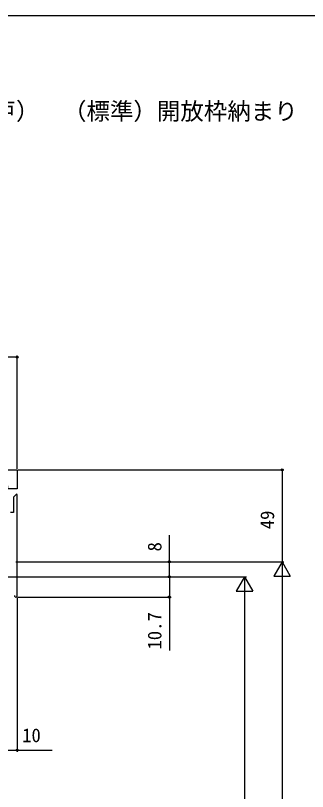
# Model space of a CAD drawing. Units: millimetres, scale not verified. Extents: x -438 to 438, y -652 to 649.
# Drawn here: x -152.9 to 2.5, y 209.6 to 622.9 of the extents above; entities that cross this region are included whole.
import ezdxf
from ezdxf.enums import TextEntityAlignment as Align

# ---------------------------------------------------------------- set-up
doc = ezdxf.new("R2010")
doc.units = ezdxf.units.MM
doc.header["$LTSCALE"] = 4
for name, color, linetype in [('0-2_USER1', 3, 'Continuous'), ('0-3_YKK_11', 7, 'Continuous'), ('0-7_YKK_D', 6, 'Continuous'), ('0-8_YKK_ZWAK', 7, 'Continuous')]:
    doc.layers.add(name, color=color, linetype=linetype)
doc.styles.add('ＭＳ ゴシック', font='')
doc.styles.get('ＭＳ ゴシック').set_extended_font_data('MS Gothic')

msp = doc.modelspace()

# ---------------------------------------------------------------- linework, layer by layer
at = {"layer": '0-3_YKK_11'}
for points in [[(-205.5, 380.9), (-152, 380.9), (-152, 370.9), (-157, 370.9), (-157, 372.4), (-165.5, 372.4), (-167, 370.9), (-176.329, 370.9), (-176.521, 371.043), (-177.479, 371.043), (-177.671, 370.9), (-188.5, 370.9), (-188.5, 371.65)], [(-152, 313.95), (-152, 367.7), (-152.2, 367.9), (-152.554, 367.754), (-154, 366.307), (-154, 363.068), (-154, 358.2), (-155.5, 358.2)]]:
    msp.add_lwpolyline(points, dxfattribs=at)
msp.add_arc((-152.75, 313.95), 0.75, 179.99999, 0.00001, dxfattribs=at)
at = {"layer": '0-7_YKK_D'}
for p, q in [((-152, 440.9), (-214.5, 440.9)), ((-152, 381.4), (-152, 441.9)), ((-151.5, 380.9), (-9.995, 380.9)), ((-10.995, 380.9), (-10.995, 331.9)), ((-152.8, 331.9), (-9.995, 331.9)), ((-152.8, 331.9), (-9.995, 331.9)), ((-152.8, 331.9), (-69.995, 331.9)), ((-10.995, 331.9), (-15.37, 324.322)), ((-10.995, 331.9), (-6.62, 324.322)), ((-10.995, 331.9), (-10.995, 316.745)), ((-161, 323.9), (-29.995, 323.9)), ((-161, 323.9), (-69.995, 323.9)), ((-161, 323.9), (-69.995, 323.9)), ((-30.995, 323.9), (-35.37, 316.322)), ((-30.995, 323.9), (-26.62, 316.322)), ((-30.995, 323.9), (-30.995, 308.745)), ((-15.37, 324.322), (-6.62, 324.322)), ((-10.995, 323.15), (-10.995, -59.362)), ((-35.37, 316.322), (-26.62, 316.322)), ((-30.995, 315.15), (-30.995, -50.36)), ((-152, 312.95), (-152, 230.7)), ((-151.75, 313.2), (-69.995, 313.2))]:
    msp.add_line(p, q, dxfattribs=at)
for points in [[(-70.995, 323.9), (-70.995, 331.9), (-70.995, 346.059)], [(-70.995, 323.9), (-70.995, 313.2), (-70.995, 284.745)], [(-162, 231.7), (-152, 231.7), (-133.375, 231.7)]]:
    msp.add_lwpolyline(points, dxfattribs=at)
for centre in [(-152, 440.9), (-10.995, 380.9), (-70.995, 331.9), (-70.995, 323.9), (-70.995, 323.9), (-70.995, 313.2), (-152, 231.7)]:
    msp.add_circle(centre, 0.531, dxfattribs=at)
at = {"layer": '0-8_YKK_ZWAK'}
msp.add_line((-437.5, 622.9), (437.5, 622.9), dxfattribs=at)

# ---------------------------------------------------------------- texts
at = {"layer": '0-2_USER1', "style": 'ＭＳ ゴシック'}
msp.add_text('■大開口引戸\u3000アウトセット引戸（片引き戸）\u3000（標準）開放枠納まり', height=9.164, dxfattribs=at).set_placement((-402.628, 564.605), align=Align.BOTTOM_LEFT)
at = {"layer": '0-7_YKK_D', "style": 'ＭＳ ゴシック'}
for s, p in [('49', (-12.995, 349.269)), ('8', (-72.995, 337.468)), ('10.7', (-72.995, 285.211))]:
    msp.add_text(s, height=7.331, rotation=90, dxfattribs=at).set_placement(p, align=Align.BOTTOM_LEFT)
msp.add_text('10', height=7.331, dxfattribs=at).set_placement((-149.409, 233.7), align=Align.BOTTOM_LEFT)

doc.saveas('drawing.dxf')
